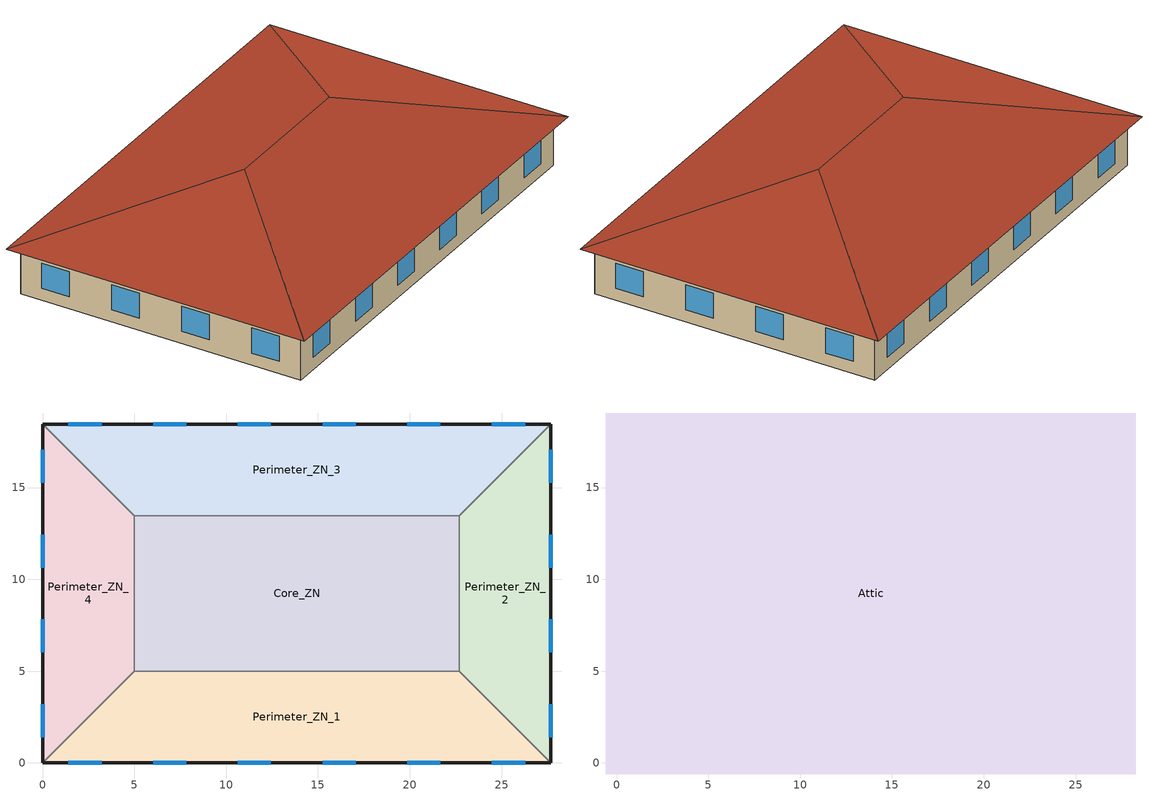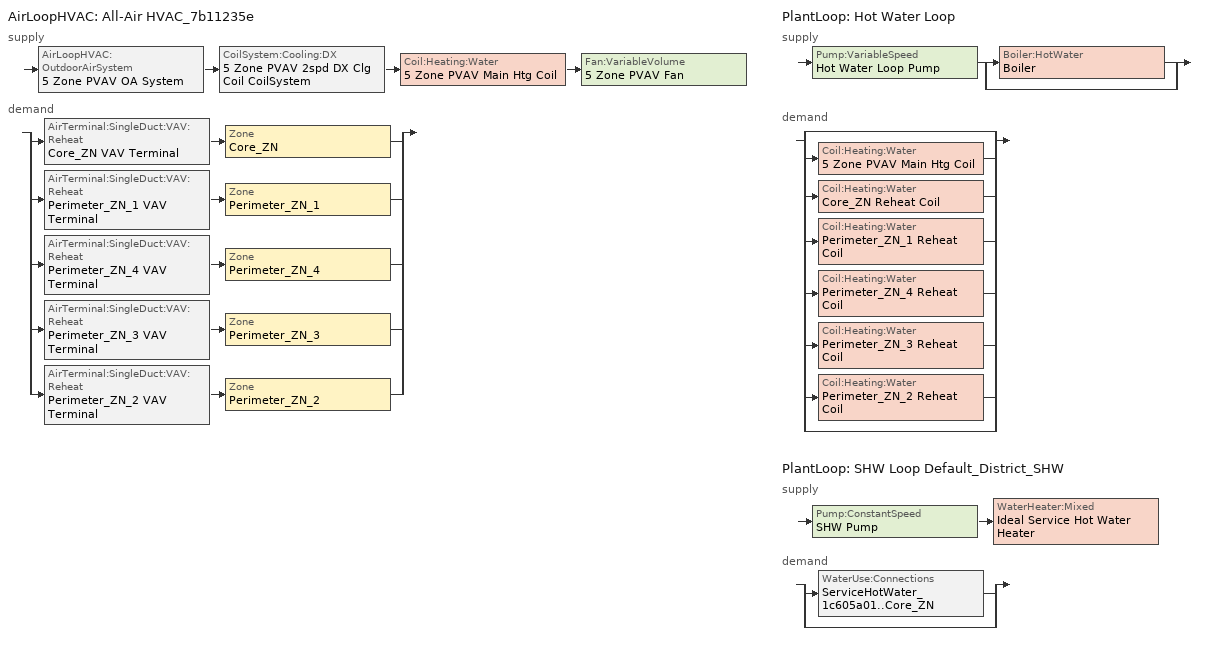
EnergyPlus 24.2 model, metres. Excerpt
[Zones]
Core_ZN
 floor ground (Generic Ground Slab): 22.69,13.46 22.69,5 5,5 5,13.46 z0
 wall to Perimeter_ZN_2 (Generic Interior Wall): 22.69,5 22.69,13.46 z0:3.05
 wall to Perimeter_ZN_3 (Generic Interior Wall): 22.69,13.46 5,13.46 z0:3.05
 wall to Perimeter_ZN_1 (Generic Interior Wall): 5,5 22.69,5 z0:3.05
 wall to Perimeter_ZN_4 (Generic Interior Wall): 5,13.46 5,5 z0:3.05
Perimeter_ZN_1
 floor ground (Generic Ground Slab): 22.69,5 27.69,0 0,0 5,5 z0
 wall outside (Generic Exterior Wall): 0,0 27.69,0 z0:3.05
 wall to Perimeter_ZN_2 (Generic Interior Wall): 27.69,0 22.69,5 z0:3.05
 wall to Perimeter_ZN_4 (Generic Interior Wall): 5,5 0,0 z0:3.05
 window (Generic Double Pane): 1.4,0 3.21,0 / 6.02,0 7.83,0 / 10.63,0 12.44,0 / 15.25,0 17.06,0 / 19.86,0 21.67,0 / 24.48,0 26.29,0 z0.8:2.45
Perimeter_ZN_2
 floor ground (Generic Ground Slab): 27.69,18.46 27.69,0 22.69,5 22.69,13.46 z0
 wall outside (Generic Exterior Wall): 27.69,0 27.69,18.46 z0:3.05
 wall to Perimeter_ZN_3 (Generic Interior Wall): 27.69,18.46 22.69,13.46 z0:3.05
 window (Generic Double Pane): 27.69,1.4 27.69,3.21 / 27.69,6.02 27.69,7.83 / 27.69,10.63 27.69,12.44 / 27.69,15.25 27.69,17.06 z0.8:2.45
Perimeter_ZN_3
 floor ground (Generic Ground Slab): 27.69,18.46 22.69,13.46 5,13.46 0,18.46 z0
 wall outside (Generic Exterior Wall): 27.69,18.46 0,18.46 z0:3.05
 wall to Perimeter_ZN_4 (Generic Interior Wall): 0,18.46 5,13.46 z0:3.05
 window (Generic Double Pane): 26.29,18.46 24.48,18.46 / 21.67,18.46 19.86,18.46 / 17.06,18.46 15.25,18.46 / 12.44,18.46 10.63,18.46 / 7.83,18.46 6.02,18.46 / 3.21,18.46 1.4,18.46 z0.8:2.45
Perimeter_ZN_4
 floor ground (Generic Ground Slab): 0,18.46 5,13.46 5,5 0,0 z0
 wall outside (Generic Exterior Wall): 0,18.46 0,0 z0:3.05
 window (Generic Double Pane): 0,17.06 0,15.25 / 0,12.44 0,10.63 / 0,7.83 0,6.02 / 0,3.21 0,1.4 z0.8:2.45
Attic
 floor outside (Generic Exposed Floor): 28.29,19.06 28.29,-0.6 27.69,0 27.69,18.46 z3.05; 28.29,19.06 27.69,18.46 0,18.46 -0.6,19.06 z3.05; 27.69,0 28.29,-0.6 -0.6,-0.6 0,0 z3.05; 0,18.46 0,0 -0.6,-0.6 -0.6,19.06 z3.05
 floor to Core_ZN (Generic Interior Floor): 22.69,13.46 22.69,5 5,5 5,13.46 z3.05
 floor to Perimeter_ZN_2 (Generic Interior Floor): 27.69,18.46 27.69,0 22.69,5 22.69,13.46 z3.05
 floor to Perimeter_ZN_3 (Generic Interior Floor): 27.69,18.46 22.69,13.46 5,13.46 0,18.46 z3.05
 floor to Perimeter_ZN_1 (Generic Interior Floor): 22.69,5 27.69,0 0,0 5,5 z3.05
 floor to Perimeter_ZN_4 (Generic Interior Floor): 5,13.46 5,5 0,0 0,18.46 z3.05
 roof outside (Generic Roof): 18.46,9.23,6.33 28.29,-0.6,3.05 28.29,19.06,3.05; 18.46,9.23,6.33 28.29,19.06,3.05 -0.6,19.06,3.05 9.23,9.23,6.33; 9.23,9.23,6.33 -0.6,-0.6,3.05 28.29,-0.6,3.05 18.46,9.23,6.33; 9.23,9.23,6.33 -0.6,19.06,3.05 -0.6,-0.6,3.05
shading: 14.76,0 12.93,0 z0:2.13
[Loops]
AirLoopHVAC 'All-Air HVAC_7b11235e'
 supply: AirLoopHVAC:OutdoorAirSystem '5 Zone PVAV OA System' > CoilSystem:Cooling:DX '5 Zone PVAV 2spd DX Clg Coil CoilSystem' > Coil:Heating:Water '5 Zone PVAV Main Htg Coil' > Fan:VariableVolume '5 Zone PVAV Fan'
 demand: split
  | AirTerminal:SingleDuct:VAV:Reheat 'Core_ZN VAV Terminal' > Zone 'Core_ZN'
  | AirTerminal:SingleDuct:VAV:Reheat 'Perimeter_ZN_1 VAV Terminal' > Zone 'Perimeter_ZN_1'
  | AirTerminal:SingleDuct:VAV:Reheat 'Perimeter_ZN_4 VAV Terminal' > Zone 'Perimeter_ZN_4'
  | AirTerminal:SingleDuct:VAV:Reheat 'Perimeter_ZN_3 VAV Terminal' > Zone 'Perimeter_ZN_3'
  | AirTerminal:SingleDuct:VAV:Reheat 'Perimeter_ZN_2 VAV Terminal' > Zone 'Perimeter_ZN_2'
PlantLoop 'Hot Water Loop'
 supply: Pump:VariableSpeed 'Hot Water Loop Pump' > split
  | Boiler:HotWater 'Boiler'
  | bypass
 demand: split
  | bypass
  | Coil:Heating:Water '5 Zone PVAV Main Htg Coil'
  | Coil:Heating:Water 'Core_ZN Reheat Coil'
  | Coil:Heating:Water 'Perimeter_ZN_1 Reheat Coil'
  | Coil:Heating:Water 'Perimeter_ZN_4 Reheat Coil'
  | Coil:Heating:Water 'Perimeter_ZN_3 Reheat Coil'
  | Coil:Heating:Water 'Perimeter_ZN_2 Reheat Coil'
  | bypass
PlantLoop 'SHW Loop Default_District_SHW'
 supply: Pump:ConstantSpeed 'SHW Pump' > WaterHeater:Mixed 'Ideal Service Hot Water Heater'
 demand: split
  | WaterUse:Connections 'ServiceHotWater_1c605a01..Core_ZN'
  | bypass
[Building]
SmallOffice_HVAC: North Axis {deg}=0; Terrain=City; Solar Distribution=FullExteriorWithReflections
[Site:Location]
Site 1: Latitude {deg}=0; Longitude {deg}=0; Time Zone {hr}=0; Elevation {m}=0
[Site:WaterMainsTemperature]
Calculation Method=CorrelationFromWeatherFile
[SizingPeriod:DesignDay] Day of Month=21; Dry-Bulb Temperature Range Modifier Type=DefaultMultipliers; Barometric Pressure {Pa}=100893; Rain Indicator=No; Snow Indicator=No; Daylight Saving Time Indicator=No; Begin Environment Reset Mode=FullResetAtBeginEnvironment
Name | Month | Day Type | Maximum Dry-Bulb Temperature {C} | Daily Dry-Bulb Temperature Range {deltaC} | Humidity Condition Type | Wetbulb or DewPoint at Maximum Dry-Bulb {C} | Wind Speed {m/s} | Wind Direction {deg} | Solar Model Indicator | Enthalpy at Maximum Dry-Bulb {J/kg} | Sky Clearness
Montreal-Trudeau.Intl.AP Ann Clg .4% Condns DB=>MWB | 7 | SummerDesignDay | 30.3 | 10.1 | Wetbulb | 22.1 | 5.4 | 230 | ASHRAETau2017
Montreal-Trudeau.Intl.AP Ann Clg .4% Condns DP=>MDB | 7 | SummerDesignDay | 26.1 | 8.8 | Dewpoint | 21.8 | 5.4 | 230 | ASHRAETau2017
Montreal-Trudeau.Intl.AP Ann Clg .4% Condns Enth=>MDB | 7 | SummerDesignDay | 28.1 | 8.8 | Enthalpy |  | 5.4 | 230 | ASHRAETau2017 | 70000
Montreal-Trudeau.Intl.AP Ann Clg .4% Condns WB=>MDB | 7 | SummerDesignDay | 28.2 | 8.8 | Wetbulb | 23.4 | 5.4 | 230 | ASHRAETau2017
Montreal-Trudeau.Intl.AP Ann Htg 99.6% Condns DB | 1 | WinterDesignDay | -22.9 | 0 | Wetbulb | -22.9 | 4.3 | 260 | ASHRAEClearSky |  | 0
Montreal-Trudeau.Intl.AP Ann Htg Wind 99.6% Condns WS=>MCDB | 1 | WinterDesignDay | -3.7 | 0 | Wetbulb | -3.7 | 13.3 | 260 | ASHRAEClearSky |  | 0
Montreal-Trudeau.Intl.AP Ann Hum_n 99.6% Condns DP=>MCDB | 1 | WinterDesignDay | -22.1 | 0 | Dewpoint | -29.5 | 4.3 | 260 | ASHRAEClearSky |  | 0
Montreal-Trudeau.Intl.AP April .4% Condns DB=>MCWB | 4 | SummerDesignDay | 24.2 | 9.2 | Wetbulb | 15.7 | 4.7 | 230 | ASHRAETau2017
Montreal-Trudeau.Intl.AP April .4% Condns WB=>MCDB | 4 | SummerDesignDay | 22.5 | 9.2 | Wetbulb | 16.8 | 4.7 | 230 | ASHRAETau2017
Montreal-Trudeau.Intl.AP August .4% Condns DB=>MCWB | 8 | SummerDesignDay | 31.4 | 8.9 | Wetbulb | 22.9 | 3.6 | 230 | ASHRAETau2017
Montreal-Trudeau.Intl.AP August .4% Condns WB=>MCDB | 8 | SummerDesignDay | 29.8 | 8.9 | Wetbulb | 24.1 | 3.6 | 230 | ASHRAETau2017
Montreal-Trudeau.Intl.AP December .4% Condns DB=>MCWB | 12 | SummerDesignDay | 10.7 | 6.5 | Wetbulb | 9.3 | 4.5 | 230 | ASHRAETau2017
Montreal-Trudeau.Intl.AP December .4% Condns WB=>MCDB | 12 | SummerDesignDay | 10.6 | 6.5 | Wetbulb | 9.4 | 4.5 | 230 | ASHRAETau2017
Montreal-Trudeau.Intl.AP February .4% Condns DB=>MCWB | 2 | SummerDesignDay | 7.2 | 7.9 | Wetbulb | 4.9 | 4.6 | 230 | ASHRAETau2017
Montreal-Trudeau.Intl.AP February .4% Condns WB=>MCDB | 2 | SummerDesignDay | 7.1 | 7.9 | Wetbulb | 5.6 | 4.6 | 230 | ASHRAETau2017
Montreal-Trudeau.Intl.AP January .4% Condns DB=>MCWB | 1 | SummerDesignDay | 8 | 7.6 | Wetbulb | 7.3 | 4.7 | 230 | ASHRAETau2017
Montreal-Trudeau.Intl.AP January .4% Condns WB=>MCDB | 1 | SummerDesignDay | 7.8 | 7.6 | Wetbulb | 7.3 | 4.7 | 230 | ASHRAETau2017
Montreal-Trudeau.Intl.AP July .4% Condns DB=>MCWB | 7 | SummerDesignDay | 32.3 | 8.8 | Wetbulb | 23.5 | 3.8 | 230 | ASHRAETau2017
Montreal-Trudeau.Intl.AP July .4% Condns WB=>MCDB | 7 | SummerDesignDay | 30.8 | 8.8 | Wetbulb | 25.1 | 3.8 | 230 | ASHRAETau2017
Montreal-Trudeau.Intl.AP June .4% Condns DB=>MCWB | 6 | SummerDesignDay | 31.6 | 9.2 | Wetbulb | 22.7 | 3.9 | 230 | ASHRAETau2017
Montreal-Trudeau.Intl.AP June .4% Condns WB=>MCDB | 6 | SummerDesignDay | 29.5 | 9.2 | Wetbulb | 24.1 | 3.9 | 230 | ASHRAETau2017
Montreal-Trudeau.Intl.AP March .4% Condns DB=>MCWB | 3 | SummerDesignDay | 15.6 | 7.9 | Wetbulb | 9.8 | 4.5 | 230 | ASHRAETau2017
Montreal-Trudeau.Intl.AP March .4% Condns WB=>MCDB | 3 | SummerDesignDay | 14.6 | 7.9 | Wetbulb | 11.7 | 4.5 | 230 | ASHRAETau2017
Montreal-Trudeau.Intl.AP May .4% Condns DB=>MCWB | 5 | SummerDesignDay | 29 | 9.9 | Wetbulb | 19 | 4.3 | 230 | ASHRAETau2017
Montreal-Trudeau.Intl.AP May .4% Condns WB=>MCDB | 5 | SummerDesignDay | 26.8 | 9.9 | Wetbulb | 21 | 4.3 | 230 | ASHRAETau2017
Montreal-Trudeau.Intl.AP November .4% Condns DB=>MCWB | 11 | SummerDesignDay | 16.7 | 6.8 | Wetbulb | 13.7 | 4.4 | 230 | ASHRAETau2017
Montreal-Trudeau.Intl.AP November .4% Condns WB=>MCDB | 11 | SummerDesignDay | 15.9 | 6.8 | Wetbulb | 14.5 | 4.4 | 230 | ASHRAETau2017
Montreal-Trudeau.Intl.AP October .4% Condns DB=>MCWB | 10 | SummerDesignDay | 23.8 | 7.7 | Wetbulb | 17.5 | 4.2 | 230 | ASHRAETau2017
Montreal-Trudeau.Intl.AP October .4% Condns WB=>MCDB | 10 | SummerDesignDay | 22.5 | 7.7 | Wetbulb | 19.2 | 4.2 | 230 | ASHRAETau2017
Montreal-Trudeau.Intl.AP September .4% Condns DB=>MCWB | 9 | SummerDesignDay | 30.3 | 9.1 | Wetbulb | 22.4 | 3.7 | 230 | ASHRAETau2017
Montreal-Trudeau.Intl.AP September .4% Condns WB=>MCDB | 9 | SummerDesignDay | 27.9 | 9.1 | Wetbulb | 23.3 | 3.7 | 230 | ASHRAETau2017
[Material] Thermal Absorptance=0.9
Name | Roughness | Thickness {m} | Conductivity {W/m-K} | Density {kg/m3} | Specific Heat {J/kg-K} | Solar Absorptance | Visible Absorptance
Generic 50mm Insulation | MediumRough | 0.05 | 0.03 | 43 | 1210 | 0.7 | 0.7
Generic Acoustic Tile | MediumSmooth | 0.02 | 0.06 | 368 | 590 | 0.2 | 0.2
Generic Brick | MediumRough | 0.1 | 0.9 | 1920 | 790 | 0.65 | 0.65
Generic Ceiling Air Gap | Smooth | 0.1 | 0.556 | 1.28 | 1000 | 0.7 | 0.7
Generic Gypsum Board | MediumSmooth | 0.0127 | 0.16 | 800 | 1090 | 0.5 | 0.5
Generic HW Concrete | MediumRough | 0.2 | 1.95 | 2240 | 900 | 0.8 | 0.8
Generic LW Concrete | MediumRough | 0.1 | 0.53 | 1280 | 840 | 0.8 | 0.8
Generic Painted Metal | Smooth | 0.0015 | 45 | 7690 | 410 | 0.5 | 0.5
Generic Roof Membrane | MediumRough | 0.01 | 0.16 | 1120 | 1460 | 0.65 | 0.65
Generic Wall Air Gap | Smooth | 0.1 | 0.667 | 1.28 | 1000 | 0.7 | 0.7
[WindowMaterial:Gas]
Generic Window Air Gap: Gas Type=Air; Thickness {m}=0.0127
[WindowMaterial:Glazing] Optical Data Type=SpectralAverage; Thickness {m}=0.006; Infrared Transmittance at Normal Incidence=0; Front Side Infrared Hemispherical Emissivity=0.84; Conductivity {W/m-K}=1; Dirt Correction Factor for Solar and Visible Transmittance=1; Solar Diffusing=No
Name | Solar Transmittance at Normal Incidence | Front Side Solar Reflectance at Normal Incidence | Back Side Solar Reflectance at Normal Incidence | Visible Transmittance at Normal Incidence | Front Side Visible Reflectance at Normal Incidence | Back Side Visible Reflectance at Normal Incidence | Back Side Infrared Hemispherical Emissivity
Generic Clear Glass | 0.77 | 0.07 | 0.07 | 0.88 | 0.08 | 0.08 | 0.84
Generic Low-e Glass | 0.45 | 0.36 | 0.36 | 0.71 | 0.21 | 0.21 | 0.047
[Construction]
Generic Double Pane: Generic Low-e Glass, Generic Window Air Gap, Generic Clear Glass
Generic Exposed Floor: Generic Painted Metal, Generic Ceiling Air Gap, Generic 50mm Insulation, Generic LW Concrete
Generic Exterior Wall: Generic Brick, Generic LW Concrete, Generic 50mm Insulation, Generic Wall Air Gap, Generic Gypsum Board
Generic Ground Slab: Generic 50mm Insulation, Generic HW Concrete
Generic Interior Floor: Generic Acoustic Tile, Generic Ceiling Air Gap, Generic LW Concrete
Generic Interior Wall: Generic Gypsum Board, Generic Wall Air Gap, Generic Gypsum Board
Generic Roof: Generic Roof Membrane, Generic 50mm Insulation, Generic LW Concrete, Generic Ceiling Air Gap, Generic Acoustic Tile
[ShadingProperty:Reflectance]
Shading Surface=Door_0e0c24df; Diffuse Solar Reflectance of Unglazed Part of Shading Surface=0.5; Diffuse Visible Reflectance of Unglazed Part of Shading Surface=0.5; Fraction of Shading Surface That Is Glazed=0
[Zone] Multiplier=1
Name | Ceiling Height {m} | Volume {m3} | Part of Total Floor Area
Attic | 3.28 | 720.188 | No
Core_ZN | 3.05 | 456.455 | Yes
Perimeter_ZN_1; Perimeter_ZN_3 | 3.05 | 346.0225 | Yes
Perimeter_ZN_2; Perimeter_ZN_4 | 3.05 | 205.265 | Yes
[Space]
Name | Zone | Volume {m3} | Space Type
Attic_Space | Attic | 720.188
Core_ZN_Space | Core_ZN | 456.455 | ProgramType_70031ef5
Perimeter_ZN_1_Space | Perimeter_ZN_1 | 346.0225 | ProgramType_d3792579
Perimeter_ZN_2_Space | Perimeter_ZN_2 | 205.265 | ProgramType_5457aee0
Perimeter_ZN_3_Space | Perimeter_ZN_3 | 346.0225 | ProgramType_d3792579
Perimeter_ZN_4_Space | Perimeter_ZN_4 | 205.265 | ProgramType_5457aee0
[ZoneInfiltration:DesignFlowRate] Design Flow Rate Calculation Method=Flow/ExteriorArea; Constant Term Coefficient=1; Temperature Term Coefficient=0; Velocity Term Coefficient=0
Name | Zone or ZoneList or Space or SpaceList | Schedule | Flow Rate per Exterior Surface Area {m3/s-m2}
Infiltration_eb9d03f1..Attic | Attic_Space | Always On | 0.00033
Infiltration_d14bfae1 | ProgramType_d3792579 | OfficeSmall INFIL_QUARTER_ON_SCH | 0.0002
Infiltration_b558bf03 | ProgramType_5457aee0 | OfficeSmall INFIL_QUARTER_ON_SCH | 0.0002
[SpaceList]
ProgramType_70031ef5: Core_ZN_Space
ProgramType_d3792579: Perimeter_ZN_3_Space, Perimeter_ZN_1_Space
ProgramType_5457aee0: Perimeter_ZN_2_Space, Perimeter_ZN_4_Space
[Lights] Schedule=OfficeSmall BLDG_LIGHT_SCH_2013; Design Level Calculation Method=Watts/Area; Watts per Floor Area {W/m2}=6.18; Return Air Fraction=0; Fraction Radiant=0.2; Fraction Visible=0.6; Fraction Replaceable=1
Name | Zone or ZoneList or Space or SpaceList
Lighting_8c723785 | ProgramType_70031ef5
{d8c3bb99-4b3d-4105-8fbd-19fd182b1f5b} | ProgramType_d3792579
{800728c4-02cf-4bce-96eb-c8660970ca6c} | ProgramType_5457aee0
[People] Number of People Schedule=OfficeSmall BLDG_OCC_SCH; Number of People Calculation Method=People/Area; People per Floor Area {person/m2}=0.0538; Fraction Radiant=0.3
Name | Zone or ZoneList or Space or SpaceList | Activity Level Schedule
People_23a8ce44 | ProgramType_70031ef5 | Seated Adult Activity
{e7f8e835-c136-438f-909f-2cf2845326a1} | ProgramType_d3792579 | OfficeSmall ACTIVITY_SCH
People_bf5453ce | ProgramType_5457aee0 | OfficeSmall ACTIVITY_SCH
[ElectricEquipment] Schedule=OfficeSmall BLDG_EQUIP_SCH_2013; Design Level Calculation Method=Watts/Area; Watts per Floor Area {W/m2}=6.78; Fraction Latent=0; Fraction Radiant=0.5; Fraction Lost=0
Name | Zone or ZoneList or Space or SpaceList
Equipment_409e4025 | ProgramType_70031ef5
{53b3b8da-1d2d-4c3b-a8e1-32da7cce68a0} | ProgramType_d3792579
{ee360281-35b5-4ec6-9c3d-f1bc7df03d10} | ProgramType_5457aee0
[ZoneControl:Thermostat] Temperature Difference Between Cutout And Setpoint {deltaC}=0
Name | Zone or ZoneList | Control Type Schedule | Control 1
Core_ZN Thermostat | Core_ZN | Core_ZN Thermostat Schedule | Setpoint_20e5fb35..Core_ZN
Perimeter_ZN_1 Thermostat | Perimeter_ZN_1 | Perimeter_ZN_1 Thermostat Schedule | Setpoint_20e5fb35..Perimeter_ZN_1
Perimeter_ZN_2 Thermostat | Perimeter_ZN_2 | Perimeter_ZN_2 Thermostat Schedule | Setpoint_20e5fb35..Perimeter_ZN_2
Perimeter_ZN_3 Thermostat | Perimeter_ZN_3 | Perimeter_ZN_3 Thermostat Schedule | Setpoint_20e5fb35..Perimeter_ZN_3
Perimeter_ZN_4 Thermostat | Perimeter_ZN_4 | Perimeter_ZN_4 Thermostat Schedule | Setpoint_20e5fb35..Perimeter_ZN_4
[ThermostatSetpoint:DualSetpoint] Heating Setpoint Temperature Schedule=OfficeSmall HTGSETP_SCH_NO_OPTIMUM; Cooling Setpoint Temperature Schedule=OfficeSmall CLGSETP_SCH_NO_OPTIMUM
Setpoint_20e5fb35..Core_ZN; Setpoint_20e5fb35..Perimeter_ZN_1; Setpoint_20e5fb35..Perimeter_ZN_2; Setpoint_20e5fb35..Perimeter_ZN_3; Setpoint_20e5fb35..Perimeter_ZN_4
[AirTerminal:SingleDuct:VAV:Reheat] Availability Schedule=Always On Discrete; Maximum Air Flow Rate {m3/s}=Autosize; Zone Minimum Air Flow Input Method=Constant; Constant Minimum Air Flow Fraction=0.3; Fixed Minimum Air Flow Rate {m3/s}=0; Maximum Hot Water or Steam Flow Rate {m3/s}=Autosize; Minimum Hot Water or Steam Flow Rate {m3/s}=0; Convergence Tolerance=0.001; Damper Heating Action=Normal; Maximum Flow per Zone Floor Area During Reheat {m3/s-m2}=Autocalculate; Maximum Flow Fraction During Reheat=Autocalculate; Maximum Reheat Air Temperature {C}=40
Name | Reheat Coil
Core_ZN VAV Terminal | Core_ZN Reheat Coil
Perimeter_ZN_1 VAV Terminal | Perimeter_ZN_1 Reheat Coil
Perimeter_ZN_2 VAV Terminal | Perimeter_ZN_2 Reheat Coil
Perimeter_ZN_3 VAV Terminal | Perimeter_ZN_3 Reheat Coil
Perimeter_ZN_4 VAV Terminal | Perimeter_ZN_4 Reheat Coil
[Coil:Heating:Water] Availability Schedule=Always On Discrete; U-Factor Times Area Value {W/K}=Autosize; Maximum Water Flow Rate {m3/s}=Autosize; Performance Input Method=UFactorTimesAreaAndDesignWaterFlowRate; Rated Capacity {W}=Autosize; Rated Inlet Water Temperature {C}=82.2222; Rated Outlet Water Temperature {C}=71.1111; Rated Ratio for Air and Water Convection=0.5
Name | Rated Inlet Air Temperature {C} | Rated Outlet Air Temperature {C}
Core_ZN Reheat Coil; Perimeter_ZN_1 Reheat Coil; Perimeter_ZN_2 Reheat Coil; Perimeter_ZN_3 Reheat Coil; Perimeter_ZN_4 Reheat Coil | 12.7778 | 40
5 Zone PVAV Main Htg Coil | 7.22222 | 12.7778
[Zone equipment]
Core_ZN: Core_ZN VAV Terminal
Perimeter_ZN_1: Perimeter_ZN_1 VAV Terminal
Perimeter_ZN_2: Perimeter_ZN_2 VAV Terminal
Perimeter_ZN_3: Perimeter_ZN_3 VAV Terminal
Perimeter_ZN_4: Perimeter_ZN_4 VAV Terminal
[Sizing:Zone] Zone Cooling Design Supply Air Temperature Input Method=SupplyAirTemperature; Zone Cooling Design Supply Air Temperature {C}=12.7778; Zone Cooling Design Supply Air Temperature Difference {deltaC}=11.11; Zone Heating Design Supply Air Temperature Input Method=SupplyAirTemperature; Zone Heating Design Supply Air Temperature {C}=40; Zone Heating Design Supply Air Temperature Difference {deltaC}=11.11; Zone Cooling Design Supply Air Humidity Ratio {kgWater/kgDryAir}=0.0085; Zone Heating Design Supply Air Humidity Ratio {kgWater/kgDryAir}=0.008; Cooling Design Air Flow Method=DesignDay; Cooling Design Air Flow Rate {m3/s}=0; Cooling Minimum Air Flow per Zone Floor Area {m3/s-m2}=0.000762; Cooling Minimum Air Flow {m3/s}=0; Cooling Minimum Air Flow Fraction=0; Heating Design Air Flow Method=DesignDay; Heating Design Air Flow Rate {m3/s}=0; Heating Maximum Air Flow per Zone Floor Area {m3/s-m2}=0.002032; Heating Maximum Air Flow {m3/s}=0.141576; Heating Maximum Air Flow Fraction=0.3; Account for Dedicated Outdoor Air System=No; Zone Load Sizing Method=Sensible Load Only No Latent Load; Zone Latent Cooling Design Supply Air Humidity Ratio Input Method=HumidityRatioDifference; Zone Cooling Design Supply Air Humidity Ratio Difference {kgWater/kgDryAir}=0.005; Zone Latent Heating Design Supply Air Humidity Ratio Input Method=HumidityRatioDifference; Zone Humidification Design Supply Air Humidity Ratio Difference {kgWater/kgDryAir}=0.005; Type of Space Sum to Use=Coincident
Name | Design Specification Outdoor Air Object
Core_ZN | Core_ZN DSOA Space List
Perimeter_ZN_1 | Perimeter_ZN_1 DSOA Space List
Perimeter_ZN_2 | Perimeter_ZN_2 DSOA Space List
Perimeter_ZN_3 | Perimeter_ZN_3 DSOA Space List
Perimeter_ZN_4 | Perimeter_ZN_4 DSOA Space List
[Controller:MechanicalVentilation]
5 Zone PVAV Mechanical Ventilation Controller: Availability Schedule=Building HVAC Always Available; Demand Controlled Ventilation=No; System Outdoor Air Method=ZoneSum; Zone or ZoneList Name 1=Core_ZN; Design Specification Outdoor Air Object Name 1=Ventilation_919b88c0; Zone or ZoneList Name 2=Perimeter_ZN_1; Design Specification Outdoor Air Object Name 2={83690bfa-d91d-4769-a82e-64f94ab64d70}; Zone or ZoneList Name 3=Perimeter_ZN_2; Design Specification Outdoor Air Object Name 3={3747e840-f092-4342-a4a4-6fe42dd2ea80}; Zone or ZoneList Name 4=Perimeter_ZN_3; Design Specification Outdoor Air Object Name 4={83690bfa-d91d-4769-a82e-64f94ab64d70}; Zone or ZoneList Name 5=Perimeter_ZN_4; Design Specification Outdoor Air Object Name 5={3747e840-f092-4342-a4a4-6fe42dd2ea80}
[DesignSpecification:OutdoorAir] Outdoor Air Method=Sum; Outdoor Air Flow per Person {m3/s-person}=0; Outdoor Air Flow per Zone Floor Area {m3/s-m2}=0.00043; Outdoor Air Flow per Zone {m3/s}=0; Outdoor Air Flow Air Changes per Hour {1/hr}=0
Ventilation_919b88c0; {83690bfa-d91d-4769-a82e-64f94ab64d70}; {3747e840-f092-4342-a4a4-6fe42dd2ea80}
[DesignSpecification:OutdoorAir:SpaceList]
Name | Space Name 1 | Space Design Specification Outdoor Air Object Name 1
Core_ZN DSOA Space List | Core_ZN_Space | Ventilation_919b88c0
Perimeter_ZN_1 DSOA Space List | Perimeter_ZN_1_Space | {83690bfa-d91d-4769-a82e-64f94ab64d70}
Perimeter_ZN_2 DSOA Space List | Perimeter_ZN_2_Space | {3747e840-f092-4342-a4a4-6fe42dd2ea80}
Perimeter_ZN_3 DSOA Space List | Perimeter_ZN_3_Space | {83690bfa-d91d-4769-a82e-64f94ab64d70}
Perimeter_ZN_4 DSOA Space List | Perimeter_ZN_4_Space | {3747e840-f092-4342-a4a4-6fe42dd2ea80}
[AirLoopHVAC]
All-Air HVAC_7b11235e: Design Supply Air Flow Rate {m3/s}=AutoSize; Design Return Air Flow Fraction of Supply Air Flow=1
[Sizing:System]
All-Air HVAC_7b11235e: Type of Load to Size On=Sensible; Design Outdoor Air Flow Rate {m3/s}=Autosize; Central Heating Maximum System Air Flow Ratio=0.3; Preheat Design Temperature {C}=7.22222; Preheat Design Humidity Ratio {kgWater/kgDryAir}=0.008; Precool Design Temperature {C}=12.7778; Precool Design Humidity Ratio {kgWater/kgDryAir}=0.008; Central Cooling Design Supply Air Temperature {C}=12.7778; Central Heating Design Supply Air Temperature {C}=12.7778; Type of Zone Sum to Use=Coincident; 100% Outdoor Air in Cooling=No; 100% Outdoor Air in Heating=No; Central Cooling Design Supply Air Humidity Ratio {kgWater/kgDryAir}=0.0085; Central Heating Design Supply Air Humidity Ratio {kgWater/kgDryAir}=0.008; Cooling Supply Air Flow Rate Method=DesignDay; Cooling Supply Air Flow Rate {m3/s}=0; Cooling Supply Air Flow Rate Per Floor Area {m3/s-m2}=0.00996765; Cooling Fraction of Autosized Cooling Supply Air Flow Rate=1; Cooling Supply Air Flow Rate Per Unit Cooling Capacity {m3/s-W}=3.94755e-05; Heating Supply Air Flow Rate Method=DesignDay; Heating Supply Air Flow Rate {m3/s}=0; Heating Supply Air Flow Rate Per Floor Area {m3/s-m2}=0.00996765; Heating Fraction of Autosized Heating Supply Air Flow Rate=1; Heating Fraction of Autosized Cooling Supply Air Flow Rate=1; Heating Supply Air Flow Rate Per Unit Heating Capacity {m3/s-W}=3.15882e-05; System Outdoor Air Method=ZoneSum; Zone Maximum Outdoor Air Fraction=1; Cooling Design Capacity Method=CoolingDesignCapacity; Cooling Design Capacity {W}=Autosize; Cooling Design Capacity Per Floor Area {W/m2}=234.7; Fraction of Autosized Cooling Design Capacity=1; Heating Design Capacity Method=HeatingDesignCapacity; Heating Design Capacity {W}=Autosize; Heating Design Capacity Per Floor Area {W/m2}=157; Fraction of Autosized Heating Design Capacity=1; Central Cooling Capacity Control Method=OnOff; Occupant Diversity=Autosize
[Controller:WaterCoil]
5 Zone PVAV Main Htg Coil Controller: Control Variable=Temperature; Action=Normal; Actuator Variable=Flow; Controller Convergence Tolerance {deltaC}=0.1; Maximum Actuated Flow {m3/s}=Autosize; Minimum Actuated Flow {m3/s}=0
[AvailabilityManager:NightCycle]
Availability Manager Night Cycle 1: Applicability Schedule=Always On Discrete; Fan Schedule=Building HVAC Always Available; Control Type=CycleOnAny; Thermostat Tolerance {deltaC}=1; Cycling Run Time Control Type=FixedRunTime; Cycling Run Time {s}=1800
[Controller:OutdoorAir]
5 Zone PVAV OA Controller: Minimum Outdoor Air Flow Rate {m3/s}=Autosize; Maximum Outdoor Air Flow Rate {m3/s}=Autosize; Economizer Control Type=NoEconomizer; Economizer Control Action Type=ModulateFlow; Economizer Maximum Limit Dry-Bulb Temperature {C}=28; Economizer Maximum Limit Enthalpy {J/kg}=64000; Lockout Type=NoLockout; Minimum Limit Type=FixedMinimum; Minimum Outdoor Air Schedule=Building HVAC Always Available; Mechanical Ventilation Controller=5 Zone PVAV Mechanical Ventilation Controller; High Humidity Control=No; High Humidity Outdoor Air Flow Ratio=1; Control High Indoor Humidity Based on Outdoor Humidity Ratio=Yes; Heat Recovery Bypass Control Type=BypassWhenWithinEconomizerLimits; Economizer Operation Staging=InterlockedWithMechanicalCooling
[SetpointManager:MixedAir] Control Variable=Temperature
Name | Setpoint Node or NodeList
All-Air HVAC_7b11235e Mixed Air Node OS Default SPM | All-Air HVAC_7b11235e Mixed Air Node
5 Zone PVAV 2spd DX Clg Coil Outlet Air Node OS Default SPM | 5 Zone PVAV 2spd DX Clg Coil Outlet Air Node
5 Zone PVAV Main Htg Coil Outlet Air Node OS Default SPM | 5 Zone PVAV Main Htg Coil Outlet Air Node
[CoilSystem:Cooling:DX]
5 Zone PVAV 2spd DX Clg Coil CoilSystem: Availability Schedule=Always On Discrete; Cooling Coil=5 Zone PVAV 2spd DX Clg Coil
[Coil:Cooling:DX:TwoSpeed]
5 Zone PVAV 2spd DX Clg Coil: Availability Schedule=Always On Discrete; High Speed Gross Rated Total Cooling Capacity {W}=Autosize; High Speed Rated Sensible Heat Ratio=Autosize; High Speed Gross Rated Cooling COP {W/W}=3; High Speed Rated Air Flow Rate {m3/s}=Autosize; High Speed Rated Evaporator Fan Power Per Volume Flow Rate 2017 {W/(m3/s)}=773.3; High Speed Rated Evaporator Fan Power Per Volume Flow Rate 2023 {W/(m3/s)}=934.4; Unit Internal Static Air Pressure {Pa}=773.3; Total Cooling Capacity Function of Temperature Curve=Curve Biquadratic 1; Total Cooling Capacity Function of Flow Fraction Curve=Curve Quadratic 1; Energy Input Ratio Function of Temperature Curve=Curve Biquadratic 2; Energy Input Ratio Function of Flow Fraction Curve=Curve Quadratic 2; Part Load Fraction Correlation Curve=Curve Quadratic 3; Low Speed Gross Rated Total Cooling Capacity {W}=Autosize; Low Speed Gross Rated Sensible Heat Ratio=0.69; Low Speed Gross Rated Cooling COP {W/W}=3; Low Speed Rated Air Flow Rate {m3/s}=Autosize; Low Speed Rated Evaporator Fan Power Per Volume Flow Rate 2017 {W/(m3/s)}=773.3; Low Speed Rated Evaporator Fan Power Per Volume Flow Rate 2023 {W/(m3/s)}=934.4; Low Speed Total Cooling Capacity Function of Temperature Curve=Curve Biquadratic 3; Low Speed Energy Input Ratio Function of Temperature Curve=Curve Biquadratic 4; Condenser Type=AirCooled; Minimum Outdoor Dry-Bulb Temperature for Compressor Operation {C}=-25; High Speed Evaporative Condenser Effectiveness=0.9; High Speed Evaporative Condenser Air Flow Rate {m3/s}=Autosize; High Speed Evaporative Condenser Pump Rated Power Consumption {W}=Autosize; Low Speed Evaporative Condenser Effectiveness=0.9; Low Speed Evaporative Condenser Air Flow Rate {m3/s}=Autosize; Low Speed Evaporative Condenser Pump Rated Power Consumption {W}=Autosize; Basin Heater Capacity {W/K}=0; Basin Heater Setpoint Temperature {C}=2
[Fan:VariableVolume]
5 Zone PVAV Fan: Availability Schedule=Building HVAC Always Available; Fan Total Efficiency=0.6045; Pressure Rise {Pa}=1016.57; Maximum Flow Rate {m3/s}=AutoSize; Fan Power Minimum Flow Rate Input Method=FixedFlowRate; Fan Power Minimum Flow Fraction=0; Fan Power Minimum Air Flow Rate {m3/s}=0; Motor Efficiency=0.93; Motor In Airstream Fraction=1; Fan Power Coefficient 1=0.0407599; Fan Power Coefficient 2=0.088045; Fan Power Coefficient 3=-0.0729261; Fan Power Coefficient 4=0.94374; Fan Power Coefficient 5=0
[SetpointManager:Scheduled] Control Variable=Temperature
Name | Schedule | Setpoint Node or NodeList
5 Zone PVAV Supply Air Setpoint Manager | Supply Air Temp - 55.0F | All-Air HVAC_7b11235e Supply Outlet Node
Hot Water Loop Setpoint Manager | Hot Water Loop Temp - 180F | Hot Water Loop Supply Outlet Node
Setpoint Manager Scheduled 1 | 48.8C Hot Water
[PlantLoop] Fluid Type=Water; Minimum Loop Temperature {C}=10; Maximum Loop Flow Rate {m3/s}=Autosize; Minimum Loop Flow Rate {m3/s}=0; Plant Loop Volume {m3}=Autocalculate; Load Distribution Scheme=Optimal; Plant Loop Demand Calculation Scheme=SingleSetpoint; Common Pipe Simulation=None
Name | Plant Equipment Operation Scheme | Maximum Loop Temperature {C}
Hot Water Loop | Hot Water Loop Operation Schemes | 100
SHW Loop Default_District_SHW | SHW Loop Default_District_SHW Operation Schemes | 48.8
[Sizing:Plant] Loop Type=Heating; Sizing Option=NonCoincident; Zone Timesteps in Averaging Window=1; Coincident Sizing Factor Mode=None
Name | Design Loop Exit Temperature {C} | Loop Design Temperature Difference {deltaC}
Hot Water Loop | 82.2222 | 11.1111
SHW Loop Default_District_SHW | 48.8 | 5
[Pump:VariableSpeed]
Hot Water Loop Pump: Design Maximum Flow Rate {m3/s}=Autosize; Design Pump Head {Pa}=179165; Design Power Consumption {W}=Autosize; Motor Efficiency=0.9; Fraction of Motor Inefficiencies to Fluid Stream=0; Coefficient 1 of the Part Load Performance Curve=0; Coefficient 2 of the Part Load Performance Curve=1; Coefficient 3 of the Part Load Performance Curve=0; Coefficient 4 of the Part Load Performance Curve=0; Design Minimum Flow Rate {m3/s}=0; Pump Control Type=Intermittent; Skin Loss Radiative Fraction=0.5; Design Power Sizing Method=PowerPerFlowPerPressure; Design Electric Power per Unit Flow Rate {W/(m3/s)}=348701.1; Design Shaft Power per Unit Flow Rate per Unit Head {W/((m3/s)-Pa)}=1.28205; Design Minimum Flow Rate Fraction=0
[Boiler:HotWater]
Boiler: Fuel Type=NaturalGas; Nominal Capacity {W}=Autosize; Nominal Thermal Efficiency=0.78; Efficiency Curve Temperature Evaluation Variable=LeavingBoiler; Design Water Flow Rate {m3/s}=Autosize; Minimum Part Load Ratio=0; Maximum Part Load Ratio=1.2; Optimum Part Load Ratio=1; Water Outlet Upper Temperature Limit {C}=95; Boiler Flow Mode=LeavingSetpointModulated; On Cycle Parasitic Electric Load {W}=0; Sizing Factor=1; Off Cycle Parasitic Fuel Load {W}=0
[PlantEquipmentOperationSchemes] Control Scheme Object Type 1=PlantEquipmentOperation:HeatingLoad; Control Scheme Schedule Name 1=Always On Discrete
Name | Control Scheme Name 1
Hot Water Loop Operation Schemes | Hot Water Loop Heating Operation Scheme
SHW Loop Default_District_SHW Operation Schemes | SHW Loop Default_District_SHW Heating Operation Scheme
[PlantEquipmentOperation:HeatingLoad] Load Range Lower Limit 1 {W}=0; Load Range Upper Limit 1 {W}=1000000000
Name | Range Equipment List Name 1
Hot Water Loop Heating Operation Scheme | Hot Water Loop Heating Equipment List
SHW Loop Default_District_SHW Heating Operation Scheme | SHW Loop Default_District_SHW Heating Equipment List
[PlantEquipmentList]
Hot Water Loop Heating Equipment List: Boiler:HotWater, Boiler
SHW Loop Default_District_SHW Heating Equipment List: WaterHeater:Mixed, Ideal Service Hot Water Heater
[Pump:ConstantSpeed]
SHW Pump: Design Flow Rate {m3/s}=Autosize; Design Pump Head {Pa}=29891; Design Power Consumption {W}=Autosize; Motor Efficiency=0.9; Fraction of Motor Inefficiencies to Fluid Stream=0; Pump Control Type=Intermittent; Design Power Sizing Method=PowerPerFlowPerPressure; Design Electric Power per Unit Flow Rate {W/(m3/s)}=348701.1; Design Shaft Power per Unit Flow Rate per Unit Head {W-s/m3-Pa}=1.28205
[WaterHeater:Mixed]
Ideal Service Hot Water Heater: Tank Volume {m3}=0; Setpoint Temperature Schedule=Schedule Ruleset 2; Deadband Temperature Difference {deltaC}=2; Maximum Temperature Limit {C}=82.22; Heater Control Type=Modulate; Heater Maximum Capacity {W}=1000000; Heater Ignition Minimum Flow Rate {m3/s}=0; Heater Ignition Delay {s}=0; Heater Fuel Type=DistrictHeatingWater; Heater Thermal Efficiency=1; Off Cycle Parasitic Fuel Consumption Rate {W}=20; Off Cycle Parasitic Fuel Type=DistrictHeatingWater; Off Cycle Parasitic Heat Fraction to Tank=0.8; On Cycle Parasitic Fuel Consumption Rate {W}=0; On Cycle Parasitic Fuel Type=DistrictHeatingWater; On Cycle Parasitic Heat Fraction to Tank=0; Ambient Temperature Indicator=Schedule; Ambient Temperature Schedule=22C Ambient Condition; Off Cycle Loss Coefficient to Ambient Temperature {W/K}=0; Off Cycle Loss Fraction to Zone=1; On Cycle Loss Coefficient to Ambient Temperature {W/K}=0; On Cycle Loss Fraction to Zone=1; Use Side Effectiveness=1; Source Side Effectiveness=1; Use Side Design Flow Rate {m3/s}=Autosize; Source Side Design Flow Rate {m3/s}=Autosize; Indirect Water Heating Recovery Time {hr}=1.5; Source Side Flow Control Mode=IndirectHeatPrimarySetpoint
[WaterHeater:Sizing]
Ideal Service Hot Water Heater: Design Mode=PeakDraw; Time Storage Can Meet Peak Draw {hr}=0.538503; Time for Tank Recovery {hr}=0; Nominal Tank Volume for Autosizing Plant Connections {m3}=1
[WaterUse:Connections]
ServiceHotWater_1c605a01..Core_ZN: Hot Water Supply Temperature Schedule=48.8C Hot Water; Drain Water Heat Exchanger Type=None; Drain Water Heat Exchanger Destination=Plant; Water Use Equipment Name 1=ServiceHotWater_1c605a01..Core_ZN
[WaterUse:Equipment]
ServiceHotWater_1c605a01..Core_ZN: Peak Flow Rate {m3/s}=4.04906e-06; Flow Rate Fraction Schedule=OfficeSmall BLDG_SWH_SCH; Target Temperature Schedule=48.8C Hot Water; Sensible Fraction Schedule=0.0 Hot Water Sensible Fraction; Latent Fraction Schedule=0.05 Hot Water Latent Fraction
[Exterior:Lights]
smallOffice_ExtLights_SmallOffice: smallOffice_ALWAYS_ON, 747.48, AstronomicalClock, Exterior-Lights
[Schedule:Day:Interval]
{5bb53476-3223-4823-b729-ffa9b671e973}: No, 24:00, 0.18
{32069fa0-b7f3-496f-a4e3-87aaca7e0321}; OfficeSmall BLDG_LIGHT_SCH_2013_Default: No, 05:00, 0.18, 06:00, 0.23, 07:00, 0.178641, 08:00, 0.326215, 12:00, 0.699031, 13:00, 0.621361, 17:00, 0.699031, 18:00, 0.473788, 20:00, 0.326215, 22:00, 0.248544, 23:00, 0.178641, 24:00, 0.18
{1953f0ed-e158-49bb-b717-b4ae636cc8d7}; {7db2747f-ea58-4445-af45-e50b9b247d94}; {9be960dc-508f-48b8-94fd-405d41767ee5}; Schedule Day 1; Always On_Day Schedule; OfficeSmall INFIL_QUARTER_ON_SCH_Default: No, 24:00, 1
{c1430705-9c13-4b32-be5d-df56aae2f489}; OfficeSmall BLDG_OCC_SCH_Default; {149dc452-3727-4eb5-9fe0-78546d89f2a7}; {34388c85-c478-44e6-a76d-61f6fca63dde}; OfficeSmall BLDG_SWH_SCH_Default; Schedule Day 2: No, 24:00, 0
{3d1eb244-94c2-4a8c-a341-ff3db82d521c}: No, 06:00, 0, 07:00, 0.11, 08:00, 0.21, 12:00, 1, 13:00, 0.53, 17:00, 1, 18:00, 0.32, 22:00, 0.11, 23:00, 0.05, 24:00, 0
Seated Adult Activity_Day Schedule; OfficeSmall ACTIVITY_SCH_Default; {a1f23f3e-2c05-493e-ab97-2c7847bb53b7}; {9843d60a-3d86-4ec4-8885-3cedf1050eed}: No, 24:00, 120
{e95de381-d586-4a81-914d-df63bcd88b86}: No, 24:00, 0.163791
{00f90d41-5093-4a14-a0fd-d966fdabdc94}; OfficeSmall BLDG_EQUIP_SCH_2013_Default: No, 06:00, 0.409478, 08:00, 0.479753, 12:00, 0.959505, 13:00, 0.901935, 17:00, 0.959505, 18:00, 0.479753, 23:00, 0.191901, 24:00, 0.163791
OfficeSmall HTGSETP_SCH_NO_OPTIMUM_Default; {3214e310-dcaf-4e67-be0a-9743ceb28ec4}: No, 24:00, 15.56
{09959040-0c26-45d3-9998-dc46f799d28c}: No, 06:00, 15.56, 19:00, 21.11, 24:00, 15.56
{ab56c229-0a94-49ef-9c15-a8371a464888}: No, 24:00, 21.11
OfficeSmall CLGSETP_SCH_NO_OPTIMUM_Default; {f7462690-88be-4e99-a171-4a6b87ff9126}: No, 24:00, 29.44
{c1c1412a-1bcc-423e-9744-fe895e716cd6}: No, 06:00, 29.44, 18:00, 23.89, 24:00, 29.44
{c5fbd143-610a-4243-851d-105c96ada9ea}: No, 24:00, 23.89
Hot Water Loop Temp - 180F Default: No, 24:00, 82.2222
Schedule Day 3: No, 24:00, 0.05
Schedule Day 4: No, 24:00, 48.8
Schedule Day 6: No, 24:00, 60
Schedule Day 7: No, 24:00, 22
Supply Air Temp - 55.0F Default: No, 24:00, 12.7778
{22349750-d915-4a23-bdcc-b08280eabc22}; {b8ef529f-8802-40c5-b1a4-622407fa74aa}; {e271cb20-22d3-497c-b111-0287e74b93d9}: No, 07:00, 0, 08:00, 0.27, 09:00, 0.55, 11:00, 0.64, 12:00, 0.82, 13:00, 1, 14:00, 0.91, 16:00, 0.55, 17:00, 0.73, 19:00, 0.37, 20:00, 0.18, 21:00, 0.27, 22:00, 0.09, 24:00, 0
{2febd141-0906-41da-9715-343e5123bc8b}; {73304638-2578-4989-aa7f-cb07a6429d77}: No, 07:00, 1, 19:00, 0.25, 24:00, 1
{31dece15-461e-4a08-b5fd-2cfaaed5c631}; {a5e9167f-cb07-4615-9a83-4dfcd2a947b5}: No, 07:00, 1, 18:00, 0.25, 24:00, 1
[Schedule:Week:Daily]
OfficeSmall BLDG_LIGHT_SCH_2013 Week Rule - Jan1-Dec31: {5bb53476-3223-4823-b729-ffa9b671e973}, {32069fa0-b7f3-496f-a4e3-87aaca7e0321}, {32069fa0-b7f3-496f-a4e3-87aaca7e0321}, {32069fa0-b7f3-496f-a4e3-87aaca7e0321}, {32069fa0-b7f3-496f-a4e3-87aaca7e0321}, {32069fa0-b7f3-496f-a4e3-87aaca7e0321}, {5bb53476-3223-4823-b729-ffa9b671e973}, OfficeSmall BLDG_LIGHT_SCH_2013_Default, {1953f0ed-e158-49bb-b717-b4ae636cc8d7}, {c1430705-9c13-4b32-be5d-df56aae2f489}, OfficeSmall BLDG_LIGHT_SCH_2013_Default, OfficeSmall BLDG_LIGHT_SCH_2013_Default
OfficeSmall BLDG_OCC_SCH Week Rule - Jan1-Dec31: OfficeSmall BLDG_OCC_SCH_Default, {3d1eb244-94c2-4a8c-a341-ff3db82d521c}, {3d1eb244-94c2-4a8c-a341-ff3db82d521c}, {3d1eb244-94c2-4a8c-a341-ff3db82d521c}, {3d1eb244-94c2-4a8c-a341-ff3db82d521c}, {3d1eb244-94c2-4a8c-a341-ff3db82d521c}, OfficeSmall BLDG_OCC_SCH_Default, OfficeSmall BLDG_OCC_SCH_Default, {7db2747f-ea58-4445-af45-e50b9b247d94}, {149dc452-3727-4eb5-9fe0-78546d89f2a7}, OfficeSmall BLDG_OCC_SCH_Default, OfficeSmall BLDG_OCC_SCH_Default
Seated Adult Activity Week Rule - Jan1-Dec31: Seated Adult Activity_Day Schedule, Seated Adult Activity_Day Schedule, Seated Adult Activity_Day Schedule, Seated Adult Activity_Day Schedule, Seated Adult Activity_Day Schedule, Seated Adult Activity_Day Schedule, Seated Adult Activity_Day Schedule, Seated Adult Activity_Day Schedule, Seated Adult Activity_Day Schedule, Seated Adult Activity_Day Schedule, Seated Adult Activity_Day Schedule, Seated Adult Activity_Day Schedule
OfficeSmall BLDG_EQUIP_SCH_2013 Week Rule - Jan1-Dec31: {e95de381-d586-4a81-914d-df63bcd88b86}, {00f90d41-5093-4a14-a0fd-d966fdabdc94}, {00f90d41-5093-4a14-a0fd-d966fdabdc94}, {00f90d41-5093-4a14-a0fd-d966fdabdc94}, {00f90d41-5093-4a14-a0fd-d966fdabdc94}, {00f90d41-5093-4a14-a0fd-d966fdabdc94}, {e95de381-d586-4a81-914d-df63bcd88b86}, OfficeSmall BLDG_EQUIP_SCH_2013_Default, {9be960dc-508f-48b8-94fd-405d41767ee5}, {34388c85-c478-44e6-a76d-61f6fca63dde}, OfficeSmall BLDG_EQUIP_SCH_2013_Default, OfficeSmall BLDG_EQUIP_SCH_2013_Default
OfficeSmall HTGSETP_SCH_NO_OPTIMUM Week Rule - Jan1-Dec31: OfficeSmall HTGSETP_SCH_NO_OPTIMUM_Default, {09959040-0c26-45d3-9998-dc46f799d28c}, {09959040-0c26-45d3-9998-dc46f799d28c}, {09959040-0c26-45d3-9998-dc46f799d28c}, {09959040-0c26-45d3-9998-dc46f799d28c}, {09959040-0c26-45d3-9998-dc46f799d28c}, OfficeSmall HTGSETP_SCH_NO_OPTIMUM_Default, OfficeSmall HTGSETP_SCH_NO_OPTIMUM_Default, {3214e310-dcaf-4e67-be0a-9743ceb28ec4}, {ab56c229-0a94-49ef-9c15-a8371a464888}, OfficeSmall HTGSETP_SCH_NO_OPTIMUM_Default, OfficeSmall HTGSETP_SCH_NO_OPTIMUM_Default
OfficeSmall CLGSETP_SCH_NO_OPTIMUM Week Rule - Jan1-Dec31: OfficeSmall CLGSETP_SCH_NO_OPTIMUM_Default, {c1c1412a-1bcc-423e-9744-fe895e716cd6}, {c1c1412a-1bcc-423e-9744-fe895e716cd6}, {c1c1412a-1bcc-423e-9744-fe895e716cd6}, {c1c1412a-1bcc-423e-9744-fe895e716cd6}, {c1c1412a-1bcc-423e-9744-fe895e716cd6}, OfficeSmall CLGSETP_SCH_NO_OPTIMUM_Default, OfficeSmall CLGSETP_SCH_NO_OPTIMUM_Default, {c5fbd143-610a-4243-851d-105c96ada9ea}, {f7462690-88be-4e99-a171-4a6b87ff9126}, OfficeSmall CLGSETP_SCH_NO_OPTIMUM_Default, OfficeSmall CLGSETP_SCH_NO_OPTIMUM_Default
Building HVAC Always Available Week Rule - Jan1-Dec31: Schedule Day 1, Schedule Day 1, Schedule Day 1, Schedule Day 1, Schedule Day 1, Schedule Day 1, Schedule Day 1, Schedule Day 1, Schedule Day 1, Schedule Day 1, Schedule Day 1, Schedule Day 1
OfficeSmall ACTIVITY_SCH Week Rule - Jan1-Dec31: OfficeSmall ACTIVITY_SCH_Default, OfficeSmall ACTIVITY_SCH_Default, OfficeSmall ACTIVITY_SCH_Default, OfficeSmall ACTIVITY_SCH_Default, OfficeSmall ACTIVITY_SCH_Default, OfficeSmall ACTIVITY_SCH_Default, OfficeSmall ACTIVITY_SCH_Default, OfficeSmall ACTIVITY_SCH_Default, {a1f23f3e-2c05-493e-ab97-2c7847bb53b7}, {9843d60a-3d86-4ec4-8885-3cedf1050eed}, OfficeSmall ACTIVITY_SCH_Default, OfficeSmall ACTIVITY_SCH_Default
0.0 Hot Water Sensible Fraction Week Rule - Jan1-Dec31: Schedule Day 2, Schedule Day 2, Schedule Day 2, Schedule Day 2, Schedule Day 2, Schedule Day 2, Schedule Day 2, Schedule Day 2, Schedule Day 2, Schedule Day 2, Schedule Day 2, Schedule Day 2
0.05 Hot Water Latent Fraction Week Rule - Jan1-Dec31: Schedule Day 3, Schedule Day 3, Schedule Day 3, Schedule Day 3, Schedule Day 3, Schedule Day 3, Schedule Day 3, Schedule Day 3, Schedule Day 3, Schedule Day 3, Schedule Day 3, Schedule Day 3
22C Ambient Condition Week Rule - Jan1-Dec31: Schedule Day 7, Schedule Day 7, Schedule Day 7, Schedule Day 7, Schedule Day 7, Schedule Day 7, Schedule Day 7, Schedule Day 7, Schedule Day 7, Schedule Day 7, Schedule Day 7, Schedule Day 7
48.8C Hot Water Week Rule - Jan1-Dec31: Schedule Day 4, Schedule Day 4, Schedule Day 4, Schedule Day 4, Schedule Day 4, Schedule Day 4, Schedule Day 4, Schedule Day 4, Schedule Day 4, Schedule Day 4, Schedule Day 4, Schedule Day 4
Always On Week Rule - Jan1-Dec31: Always On_Day Schedule, Always On_Day Schedule, Always On_Day Schedule, Always On_Day Schedule, Always On_Day Schedule, Always On_Day Schedule, Always On_Day Schedule, Always On_Day Schedule, Always On_Day Schedule, Always On_Day Schedule, Always On_Day Schedule, Always On_Day Schedule
Hot Water Loop Temp - 180F Week Rule - Jan1-Dec31: Hot Water Loop Temp - 180F Default, Hot Water Loop Temp - 180F Default, Hot Water Loop Temp - 180F Default, Hot Water Loop Temp - 180F Default, Hot Water Loop Temp - 180F Default, Hot Water Loop Temp - 180F Default, Hot Water Loop Temp - 180F Default, Hot Water Loop Temp - 180F Default, Hot Water Loop Temp - 180F Default, Hot Water Loop Temp - 180F Default, Hot Water Loop Temp - 180F Default, Hot Water Loop Temp - 180F Default
OfficeSmall BLDG_SWH_SCH Week Rule - Jan1-Dec31: OfficeSmall BLDG_SWH_SCH_Default, {22349750-d915-4a23-bdcc-b08280eabc22}, {22349750-d915-4a23-bdcc-b08280eabc22}, {22349750-d915-4a23-bdcc-b08280eabc22}, {22349750-d915-4a23-bdcc-b08280eabc22}, {22349750-d915-4a23-bdcc-b08280eabc22}, OfficeSmall BLDG_SWH_SCH_Default, OfficeSmall BLDG_SWH_SCH_Default, {b8ef529f-8802-40c5-b1a4-622407fa74aa}, {e271cb20-22d3-497c-b111-0287e74b93d9}, OfficeSmall BLDG_SWH_SCH_Default, OfficeSmall BLDG_SWH_SCH_Default
OfficeSmall INFIL_QUARTER_ON_SCH Week Rule - Jan1-Dec31: OfficeSmall INFIL_QUARTER_ON_SCH_Default, {73304638-2578-4989-aa7f-cb07a6429d77}, {73304638-2578-4989-aa7f-cb07a6429d77}, {73304638-2578-4989-aa7f-cb07a6429d77}, {73304638-2578-4989-aa7f-cb07a6429d77}, {73304638-2578-4989-aa7f-cb07a6429d77}, {31dece15-461e-4a08-b5fd-2cfaaed5c631}, OfficeSmall INFIL_QUARTER_ON_SCH_Default, {2febd141-0906-41da-9715-343e5123bc8b}, {a5e9167f-cb07-4615-9a83-4dfcd2a947b5}, OfficeSmall INFIL_QUARTER_ON_SCH_Default, OfficeSmall INFIL_QUARTER_ON_SCH_Default
Schedule Ruleset 2 Week Rule - Jan1-Dec31: Schedule Day 6, Schedule Day 6, Schedule Day 6, Schedule Day 6, Schedule Day 6, Schedule Day 6, Schedule Day 6, Schedule Day 6, Schedule Day 6, Schedule Day 6, Schedule Day 6, Schedule Day 6
Supply Air Temp - 55.0F Week Rule - Jan1-Dec31: Supply Air Temp - 55.0F Default, Supply Air Temp - 55.0F Default, Supply Air Temp - 55.0F Default, Supply Air Temp - 55.0F Default, Supply Air Temp - 55.0F Default, Supply Air Temp - 55.0F Default, Supply Air Temp - 55.0F Default, Supply Air Temp - 55.0F Default, Supply Air Temp - 55.0F Default, Supply Air Temp - 55.0F Default, Supply Air Temp - 55.0F Default, Supply Air Temp - 55.0F Default
[Schedule:Year]
OfficeSmall BLDG_LIGHT_SCH_2013: OfficeSmall BLDG_LIGHT_SCH_2013 Week Rule - Jan1-Dec31, 1, 1, 12, 31
OfficeSmall BLDG_OCC_SCH: OfficeSmall BLDG_OCC_SCH Week Rule - Jan1-Dec31, 1, 1, 12, 31
Seated Adult Activity: Seated Adult Activity Week Rule - Jan1-Dec31, 1, 1, 12, 31
OfficeSmall BLDG_EQUIP_SCH_2013: OfficeSmall BLDG_EQUIP_SCH_2013 Week Rule - Jan1-Dec31, 1, 1, 12, 31
OfficeSmall HTGSETP_SCH_NO_OPTIMUM: OfficeSmall HTGSETP_SCH_NO_OPTIMUM Week Rule - Jan1-Dec31, 1, 1, 12, 31
OfficeSmall CLGSETP_SCH_NO_OPTIMUM: OfficeSmall CLGSETP_SCH_NO_OPTIMUM Week Rule - Jan1-Dec31, 1, 1, 12, 31
Building HVAC Always Available: Building HVAC Always Available Week Rule - Jan1-Dec31, 1, 1, 12, 31
OfficeSmall ACTIVITY_SCH: OfficeSmall ACTIVITY_SCH Week Rule - Jan1-Dec31, 1, 1, 12, 31
0.0 Hot Water Sensible Fraction: 0.0 Hot Water Sensible Fraction Week Rule - Jan1-Dec31, 1, 1, 12, 31
0.05 Hot Water Latent Fraction: 0.05 Hot Water Latent Fraction Week Rule - Jan1-Dec31, 1, 1, 12, 31
22C Ambient Condition: 22C Ambient Condition Week Rule - Jan1-Dec31, 1, 1, 12, 31
48.8C Hot Water: 48.8C Hot Water Week Rule - Jan1-Dec31, 1, 1, 12, 31
Always On: Always On Week Rule - Jan1-Dec31, 1, 1, 12, 31
Hot Water Loop Temp - 180F: Hot Water Loop Temp - 180F Week Rule - Jan1-Dec31, 1, 1, 12, 31
OfficeSmall BLDG_SWH_SCH: OfficeSmall BLDG_SWH_SCH Week Rule - Jan1-Dec31, 1, 1, 12, 31
OfficeSmall INFIL_QUARTER_ON_SCH: OfficeSmall INFIL_QUARTER_ON_SCH Week Rule - Jan1-Dec31, 1, 1, 12, 31
Schedule Ruleset 2: Schedule Ruleset 2 Week Rule - Jan1-Dec31, 1, 1, 12, 31
Supply Air Temp - 55.0F: Supply Air Temp - 55.0F Week Rule - Jan1-Dec31, 1, 1, 12, 31
[Schedule:Compact]
Core_ZN Thermostat Schedule; Perimeter_ZN_1 Thermostat Schedule; Perimeter_ZN_2 Thermostat Schedule; Perimeter_ZN_3 Thermostat Schedule; Perimeter_ZN_4 Thermostat Schedule: Through: 12/31, For: AllDays, Until: 24:00, 4
smallOffice_ALWAYS_ON: Through: 12/31, For: AllDays, Until: 24:00, 1
[Schedule:Constant]
Always On Discrete: Hourly Value=1
[Curve:Biquadratic] Minimum Value of x {BasedOnField A2}=17; Maximum Value of x {BasedOnField A2}=22; Minimum Value of y {BasedOnField A3}=13; Maximum Value of y {BasedOnField A3}=46
Name | Coefficient1 Constant | Coefficient2 x | Coefficient3 x**2 | Coefficient4 y | Coefficient5 y**2 | Coefficient6 x*y
Curve Biquadratic 1; Curve Biquadratic 3 | 0.42415 | 0.04426 | -0.00042 | 0.00333 | -8e-05 | -0.00021
Curve Biquadratic 2; Curve Biquadratic 4 | 1.23649 | -0.02431 | 0.00057 | -0.01434 | 0.00063 | -0.00038
[Curve:Quadratic]
Name | Coefficient1 Constant | Coefficient2 x | Coefficient3 x**2 | Minimum Value of x {BasedOnField A2} | Maximum Value of x {BasedOnField A2}
Curve Quadratic 1 | 0.77136 | 0.34053 | -0.11088 | 0.75918 | 1.13877
Curve Quadratic 2 | 1.2055 | -0.32953 | 0.12308 | 0.75918 | 1.13877
Curve Quadratic 3 | 0.771 | 0.229 | 0 | 0 | 1
